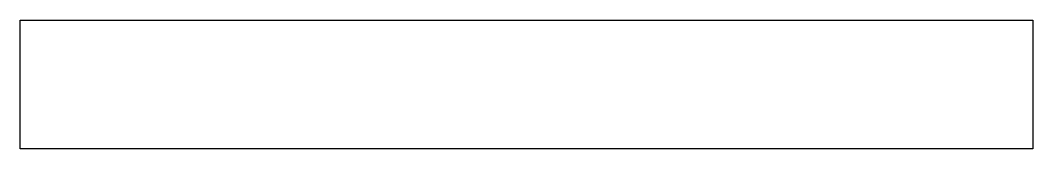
# Model space of a CAD drawing. Header units: millimetres. Extents: x 4907 to 7907, y 13014 to 13394.
import ezdxf

# ---------------------------------------------------------------- set-up
doc = ezdxf.new("R2010")
doc.units = ezdxf.units.MM
doc.header["$LTSCALE"] = 10

msp = doc.modelspace()

# ---------------------------------------------------------------- linework, layer by layer
msp.add_lwpolyline([(4907.1, 13394.1), (7907.1, 13394.1), (7907.1, 13014.1), (4907.1, 13014.1)], close=True)

doc.saveas('drawing.dxf')
